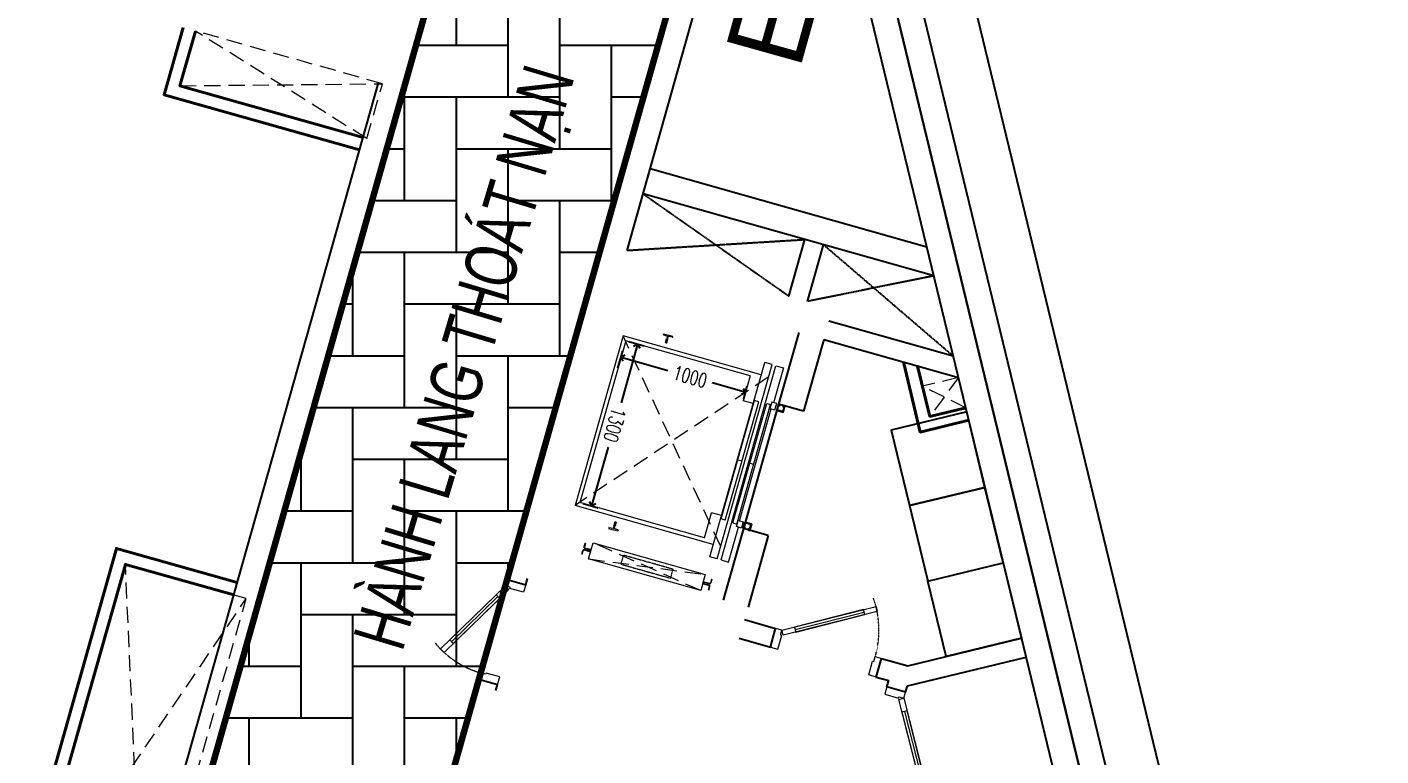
# Model space of a CAD drawing. Header units: millimetres. Extents: x -1307397 to 11565522512, y -626897 to 1138105.
# Drawn here: x 185661 to 196123, y 159247 to 164880 of the extents above; entities that cross this region are included whole.
import ezdxf
from ezdxf.enums import TextEntityAlignment as Align

# ---------------------------------------------------------------- set-up
doc = ezdxf.new("R2010")
doc.units = ezdxf.units.MM
doc.header["$MEASUREMENT"] = 0
for name, pattern in [('HIDDEN', [0.375, 0.25, -0.125]), ('Xref_ST_MBDV Cot vach 30.7.2022$0$HIDDEN', [0.375, 0.25, -0.125]), ('Xref_ST_MBDV Cot vach 30.7.2022$0$ST_MBDV Cot vach 220803$0$HIDDEN', [0.375, 0.25, -0.125]), ('Xref_ST_MBDV Cot vach 30.7.2022$0$ST_MBDV Cot vach 220803$0$PHANTOMX2', [5, 2.5, -0.5, 0.5, -0.5, 0.5, -0.5])]:
    doc.linetypes.add(name, pattern=pattern)
for name, color, linetype in [('220403_HDN_Penthouse Plan$0$A-_FURN----_E-_N', 251, 'Continuous'), ('A-ANNO-ROOM', 50, 'Continuous'), ('A-CORE-OTLN', 160, 'Continuous'), ('ccu12-Thay', 7, 'Continuous'), ('KT-Net manh', 139, 'Continuous'), ('KT-Tuong', 1, 'Continuous'), ('Xref_NT1+NT2_MBDV Cot vach_220729$0$ccu12-Thay', 7, 'Continuous'), ('Xref_NT1+NT2_MBDV Cot vach_220729$0$KT-Text', 7, 'Continuous'), ('Xref_ST_MBDV Cot vach 30.7.2022$0$KT-Khuat', 9, 'Xref_ST_MBDV Cot vach 30.7.2022$0$HIDDEN'), ('Xref_ST_MBDV Cot vach 30.7.2022$0$ST_MBDV Cot vach 220803$0$KT-Net manh', 139, 'Continuous')]:
    doc.layers.add(name, color=color, linetype=linetype)
for name, color, linetype, lineweight in [('CUA', 37, 'Continuous', 13), ('KT-lomo nuoc', 3, 'HIDDEN', 5), ('KT-Net cat', 1, 'Continuous', 40), ('SPE-MEP-HVAC', 140, 'Continuous', 0), ('Xref_ST_MBDV Cot vach 30.7.2022$0$ST_MBDV Cot vach 220803$0$KT-Noi that', 36, 'Continuous', 9)]:
    doc.layers.add(name, color=color, linetype=linetype, lineweight=lineweight)
doc.styles.add('220126_HDN_HBA typical plan$0$211210_HDN_HBA_TYPICAL PLAN CORE OPT 1$0$HBA-Text', font='GOTHIC.TTF')
doc.styles.add('Xref_NT1+NT2_MBDV Cot vach_220729$0$Arial', font='arial.ttf', dxfattribs={"width": 0.7})
doc.styles.add('Xref_ST_MBDV Cot vach 30.7.2022$0$ST_MBDV Cot vach 220803$0$DIM', font='vnsimli.shx', dxfattribs={"width": 0.7})
doc.dimstyles.new('Xref_ST_MBDV Cot vach 30.7.2022$0$ST_MBDV Cot vach 220803$0$CCU 1-100 A1', dxfattribs={"dimscale": 100, "dimtxt": 2.2, "dimasz": 1, "dimexe": 1, "dimexo": 0, "dimgap": 1, "dimtad": 1, "dimdec": 0, "dimdsep": 46, "dimtxsty": 'Xref_ST_MBDV Cot vach 30.7.2022$0$ST_MBDV Cot vach 220803$0$DIM', "dimblk1": 'Xref_ST_MBDV Cot vach 30.7.2022$0$ST_MBDV Cot vach 220803$0$_ARCHTICK', "dimblk2": 'Xref_ST_MBDV Cot vach 30.7.2022$0$ST_MBDV Cot vach 220803$0$_ARCHTICK', "dimsah": 1, "dimcen": 0, "dimdle": 1, "dimclrd": 256, "dimclre": 256, "dimclrt": 31, "dimadec": 0, "dimazin": 0, "dimtfac": 1, "dimtdec": 0, "dimtix": 1, "dimtmove": 2, "dimatfit": 3, "dimldrblk": 'Xref_ST_MBDV Cot vach 30.7.2022$0$ST_MBDV Cot vach 220803$0$_ARCHTICK', "dimfxl": 8, "dimtolj": 1, "dimarcsym": 0})

# ---------------------------------------------------------------- blocks, each defined once
blk = doc.blocks.new('*U128')
blk.add_line((-147, -33), (-623, -308))
for points in [[(-850, 150), (-790, 150), (-790, 40), (-800, 40), (-800, 0), (-850, 0)], [(0, 150), (-60, 150), (-60, 40), (-50, 40), (-50, 0), (0, 0)], [(-50, 0), (-700, -375), (-720, -340), (-70, 35)], [(-137, -50), (-157, -15), (-633, -290), (-613, -325)]]:
    blk.add_lwpolyline(points, close=True)
at = {"linetype": 'HIDDEN'}
blk.add_arc((-50, 0), 750, 180, 215.0495, dxfattribs=at)
blk = doc.blocks.new('*U129')
blk.add_line((-147, 33), (-580, 283))
for points in [[(-50, 0), (-656, 350), (-676, 315), (-70, -35)], [(-137, 50), (-157, 15), (-590, 265), (-570, 300)], [(-800, -150), (-740, -150), (-740, -40), (-750, -40), (-750, 0), (-800, 0)], [(0, -150), (-60, -150), (-60, -40), (-50, -40), (-50, 0), (0, 0)]]:
    blk.add_lwpolyline(points, close=True)
at = {"linetype": 'HIDDEN'}
blk.add_arc((-50, 0), 700, 144.9505, 180, dxfattribs=at)
blk = doc.blocks.new('*U127')
blk.add_line((-147, -33), (-580, -283))
for points in [[(-800, 150), (-740, 150), (-740, 40), (-750, 40), (-750, 0), (-800, 0)], [(0, 150), (-60, 150), (-60, 40), (-50, 40), (-50, 0), (0, 0)], [(-50, 0), (-656, -350), (-676, -315), (-70, 35)], [(-137, -50), (-157, -15), (-590, -265), (-570, -300)]]:
    blk.add_lwpolyline(points, close=True)
at = {"linetype": 'HIDDEN'}
blk.add_arc((-50, 0), 700, 180, 215.0495, dxfattribs=at)
blk = doc.blocks.new('Xref_ST_MBDV Cot vach 30.7.2022$0$ST_MBDV Cot vach 220803$0$_Open90')
at = {"color": 0, "linetype": 'ByBlock', "lineweight": -2}
for p, q in [((0, 0), (-1, 0)), ((-0.5, 0.5), (0, 0)), ((0, 0), (-0.5, -0.5))]:
    blk.add_line(p, q, dxfattribs=at)
blk = doc.blocks.new('*D44')
at = {"layer": 'Defpoints', "color": 5, "transparency": 16777216}
for p, q in [((608, 1180), (507, 1180)), ((557, 1130), (557, 913)), ((557, 230), (557, 557)), ((646, 180), (507, 180))]:
    blk.add_line(p, q, dxfattribs=at)
at = {"layer": 'Defpoints', "color": 0, "transparency": 16777216}
for p in [(557, 1180), (608, 1180, 0), (646, 180, 0)]:
    blk.add_point(p, dxfattribs=at)
at = {"layer": 'Defpoints', "color": 5, "transparency": 16777216, "xscale": 50, "yscale": 50, "zscale": 50}
for p, rotation in [((557, 1180), 90), ((557, 180), 270)]:
    blk.add_blockref('Xref_ST_MBDV Cot vach 30.7.2022$0$ST_MBDV Cot vach 220803$0$_Open90', p, dxfattribs=dict(at, rotation=rotation))
at = {"layer": 'Defpoints', "color": 5, "transparency": 16777216, "insert": (557, 735), "char_height": 110, "attachment_point": 5, "rotation": 90, "style": 'Xref_ST_MBDV Cot vach 30.7.2022$0$ST_MBDV Cot vach 220803$0$DIM'}
blk.add_mtext('\\A1;1000', dxfattribs=at)
blk = doc.blocks.new('Xref_ST_MBDV Cot vach 30.7.2022$0$ST_MBDV Cot vach 220803$0$_ARCHTICK')
at = {"color": 0, "linetype": 'ByBlock', "const_width": 0.15}
blk.add_lwpolyline([(-0.5, -0.5), (0.5, 0.5)], dxfattribs=at)
blk = doc.blocks.new('*D45')
at = {"layer": 'Defpoints', "color": 5, "transparency": 16777216}
for p, q in [((425, 205), (425, 326)), ((1725, 205), (1725, 326)), ((475, 276), (897, 276)), ((1675, 276), (1253, 276))]:
    blk.add_line(p, q, dxfattribs=at)
at = {"layer": 'Defpoints', "color": 0, "transparency": 16777216}
for p in [(1725, 276), (425, 205, 0), (1725, 205, 0)]:
    blk.add_point(p, dxfattribs=at)
at = {"layer": 'Defpoints', "color": 5, "transparency": 16777216, "xscale": 50, "yscale": 50, "zscale": 50, "rotation": 180}
blk.add_blockref('Xref_ST_MBDV Cot vach 30.7.2022$0$ST_MBDV Cot vach 220803$0$_Open90', (425, 276), dxfattribs=at)
at = {"layer": 'Defpoints', "color": 5, "transparency": 16777216, "xscale": 50, "yscale": 50, "zscale": 50}
blk.add_blockref('Xref_ST_MBDV Cot vach 30.7.2022$0$ST_MBDV Cot vach 220803$0$_Open90', (1725, 276), dxfattribs=at)
at = {"layer": 'Defpoints', "color": 5, "transparency": 16777216, "insert": (1075, 276), "char_height": 110, "attachment_point": 5, "style": 'Xref_ST_MBDV Cot vach 30.7.2022$0$ST_MBDV Cot vach 220803$0$DIM'}
blk.add_mtext('\\A1;1300', dxfattribs=at)
blk = doc.blocks.new('*U224')
at = {"layer": 'KT-lomo nuoc', "ltscale": 500}
for p, q in [((-285, 13), (11, 240)), ((-273, 253), (0, 0))]:
    blk.add_line(p, q, dxfattribs=at)
blk.add_lwpolyline([(-285, 13), (-273, 253), (11, 240), (0, 0)], close=True, dxfattribs=at)
blk = doc.blocks.new('CTN TB 33-35')
at = {"layer": 'KT-Net cat', "elevation": 0}
for points in [[(-7722, -8933), (-8096, -9024), (-8227, -8482)], [(-7745, -8836), (-8022, -8903), (-8117, -8514)]]:
    blk.add_lwpolyline(points, dxfattribs=at)
at = {"layer": 'KT-lomo nuoc', "linetype": 'HIDDEN', "xscale": -0.9999999999999997, "rotation": 10.8976534755902}
blk.add_blockref('*U224', (-8022, -8903, 0), dxfattribs=at)
blk = doc.blocks.new('*U268')
at = {"linetype": 'HIDDEN', "ltscale": 500}
for p, q in [((-2281, 2065), (0, 0)), ((-2672, 1177), (391, 888))]:
    blk.add_line(p, q, dxfattribs=at)
blk.add_lwpolyline([(-2672, 1177), (-2281, 2065), (391, 888), (0, 0)], close=True, dxfattribs=at)
blk = doc.blocks.new('*U267')
at = {"linetype": 'HIDDEN', "ltscale": 500}
for p, q in [((202, 1550), (0, 0)), ((-403, 177), (605, 1373))]:
    blk.add_line(p, q, dxfattribs=at)
blk.add_lwpolyline([(-403, 177), (202, 1550), (605, 1373), (0, 0)], close=True, dxfattribs=at)
blk = doc.blocks.new('A$C99b0a125')
at = {"layer": 'KT-Net cat', "elevation": 0}
for points in [[(6384, 65508), (6237, 64988), (7748, 64561)], [(6480, 65480), (6360, 65057), (7775, 64657)], [(6803, 61217), (5869, 61481), (5021, 58478), (5954, 58214)], [(6775, 61121), (5938, 61357), (5144, 58547), (5981, 58311)]]:
    blk.add_lwpolyline(points, dxfattribs=at)
at = {"layer": 'SPE-MEP-HVAC', "linetype": 'HIDDEN', "ltscale": 1000, "xscale": -1, "rotation": 230.4488267378189}
for name, p in [('*U267', (6480, 65480)), ('*U268', (5938, 61357))]:
    blk.add_blockref(name, p, dxfattribs=at)
blk = doc.blocks.new('Xref_ST_MBDV Cot vach 30.7.2022$0$ST_MBDV Cot vach 220803$0$THANG MAY RAC 500KG')
at = {"layer": 'Xref_ST_MBDV Cot vach 30.7.2022$0$ST_MBDV Cot vach 220803$0$KT-Net manh'}
blk.add_line((575, 1450), (1575, 1450), dxfattribs=at)
at = {"layer": 'Xref_ST_MBDV Cot vach 30.7.2022$0$ST_MBDV Cot vach 220803$0$KT-Net manh', "linetype": 'Continuous', "ltscale": 2}
blk.add_line((575, 1450), (1575, 1450), dxfattribs=at)
at = {"layer": 'Xref_ST_MBDV Cot vach 30.7.2022$0$ST_MBDV Cot vach 220803$0$KT-Net manh', "ltscale": 2}
for points in [[(575, 1460), (575, 1450), (625, 1450), (625, 1500), (575, 1500), (575, 1490), (585, 1490), (585, 1491.6), (576.6, 1491.6), (576.6, 1498.4), (623.4, 1498.4), (623.4, 1451.6), (576.6, 1451.6), (576.6, 1458.4), (585, 1458.4), (585, 1460)], [(1575, 1460), (1575, 1450), (1525, 1450), (1525, 1500), (1575, 1500), (1575, 1490), (1565, 1490), (1565, 1491.6), (1573.4, 1491.6), (1573.4, 1498.4), (1526.6, 1498.4), (1526.6, 1451.6), (1573.4, 1451.6), (1573.4, 1458.4), (1565, 1458.4), (1565, 1460)]]:
    blk.add_lwpolyline(points, close=True, dxfattribs=at)
at = {"layer": 'Xref_ST_MBDV Cot vach 30.7.2022$0$ST_MBDV Cot vach 220803$0$KT-Noi that', "linetype": 'Continuous', "ltscale": 2}
for p, q in [((295, 1410, 0), (575, 1410, 0)), ((295, 1350, 0), (295, 1410, 0)), ((1555, 1391.3, 0), (595, 1391.3, 0)), ((595, 1361, 0), (595, 1391.3, 0)), ((1555, 1361, 0), (595, 1361, 0)), ((1525, 1405, 0), (625, 1405, 0)), ((1075, 1361, 0), (1075, 1391.3, 0)), ((1555, 1361, 0), (1555, 1391.3, 0)), ((1855, 1410, 0), (1575, 1410, 0)), ((1855, 1350, 0), (1855, 1410, 0)), ((1855, 1350, 0), (295, 1350, 0)), ((1855, 1320, 0), (295, 1320, 0)), ((295, 1320, 0), (295, 1260, 0)), ((1855, 1260, 0), (295, 1260, 0)), ((394, 1260, 0), (394, 150, 0)), ((1550, 1298, 0), (600, 1298, 0)), ((600, 1298, 0), (600, 1264, 0)), ((1550, 1264, 0), (600, 1264, 0)), ((625, 1260, 0), (625, 1180, 0)), ((1075, 1264, 0), (1075, 1298, 0)), ((1525, 1260, 0), (1525, 1180, 0)), ((1550, 1298, 0), (1550, 1264, 0)), ((1756, 1260, 0), (1756, 150, 0)), ((1855, 1320, 0), (1855, 1260, 0)), ((425, 1180, 0), (425, 180, 0)), ((425, 1180, 0), (625, 1180, 0)), ((1725, 1180, 0), (1525, 1180, 0)), ((1725, 1180, 0), (1725, 180, 0)), ((394, 150, 0), (1756, 150, 0)), ((425, 180, 0), (1725, 180, 0))]:
    blk.add_line(p, q, dxfattribs=at)
at = {"layer": 'Xref_ST_MBDV Cot vach 30.7.2022$0$ST_MBDV Cot vach 220803$0$KT-Noi that', "linetype": 'Xref_ST_MBDV Cot vach 30.7.2022$0$ST_MBDV Cot vach 220803$0$HIDDEN', "ltscale": 500}
for p, q in [((394, 1320, 0), (1756, 150, 0)), ((1756, 1320, 0), (394, 150, 0)), ((2126.2, 363.2), (1996.2, 1263.2)), ((2126.2, 1263.2), (1996.2, 363.2))]:
    blk.add_line(p, q, dxfattribs=at)
at = {"layer": 'Xref_ST_MBDV Cot vach 30.7.2022$0$ST_MBDV Cot vach 220803$0$KT-Noi that', "linetype": 'Continuous'}
for p, q in [((2017.7, 1323.2), (2046.8, 1323.2)), ((2017.7, 1320), (2046.8, 1320)), ((2053, 1269.4), (2053, 1313.8)), ((2056.2, 1269.4), (2056.2, 1313.8)), ((2063.2, 1266.4), (2059.2, 1266.4)), ((2063.2, 1263.2), (2059.2, 1263.2)), ((2066.2, 1269.4), (2066.2, 1313.8)), ((2069.4, 1269.4), (2069.4, 1313.8)), ((2104.7, 1323.2), (2075.6, 1323.2)), ((2104.7, 1320), (2075.6, 1320)), ((298, 522.5, 0), (293, 522.5, 0)), ((293, 522.5, 0), (293, 485, 0)), ((293, 447.5, 0), (293, 485, 0)), ((298, 447.5, 0), (293, 447.5, 0)), ((301, 519.5, 0), (304.1, 490.1, 0)), ((301, 450.5, 0), (304.1, 479.9, 0)), ((320.9, 487.1, 0), (307.1, 487.1, 0)), ((320.9, 482.9, 0), (307.1, 482.9, 0)), ((354, 490, 0), (325, 490, 0)), ((354, 480, 0), (325, 480, 0)), ((355, 489, 0), (355, 485, 0)), ((355, 481, 0), (355, 485, 0)), ((1795, 489, 0), (1795, 485, 0)), ((1795, 481, 0), (1795, 485, 0)), ((1796, 490, 0), (1825, 490, 0)), ((1796, 480, 0), (1825, 480, 0)), ((1829.1, 487.1, 0), (1842.9, 487.1, 0)), ((1829.1, 482.9, 0), (1842.9, 482.9, 0)), ((1849, 519.5, 0), (1845.9, 490.1, 0)), ((1849, 450.5, 0), (1845.9, 479.9, 0)), ((1852, 522.5, 0), (1857, 522.5, 0)), ((1852, 447.5, 0), (1857, 447.5, 0)), ((1857, 522.5, 0), (1857, 485, 0)), ((1857, 447.5, 0), (1857, 485, 0)), ((2053, 357), (2053, 312.6)), ((2056.2, 357), (2056.2, 312.6)), ((2063.2, 363.2), (2059.2, 363.2)), ((2063.2, 360), (2059.2, 360)), ((2066.2, 357), (2066.2, 312.6)), ((2069.4, 357), (2069.4, 312.6)), ((2017.7, 306.4), (2046.8, 306.4)), ((2017.7, 306.4), (2017.7, 303.2)), ((2017.7, 303.2), (2046.8, 303.2)), ((2104.7, 306.4), (2075.6, 306.4)), ((2104.7, 303.2), (2075.6, 303.2)), ((2104.7, 306.4), (2104.7, 303.2))]:
    blk.add_line(p, q, dxfattribs=at)
at = {"layer": 'Xref_ST_MBDV Cot vach 30.7.2022$0$ST_MBDV Cot vach 220803$0$KT-Noi that', "linetype": 'Continuous', "ltscale": 2, "elevation": 0}
for points in [[(575, 1435), (575, 1395), (625, 1395), (625, 1435)], [(1575, 1435), (1575, 1395), (1525, 1395), (1525, 1435)]]:
    blk.add_lwpolyline(points, close=True, dxfattribs=at)
at = {"layer": 'Xref_ST_MBDV Cot vach 30.7.2022$0$ST_MBDV Cot vach 220803$0$KT-Noi that', "linetype": 'Continuous', "ltscale": 2}
blk.add_lwpolyline([(2126.2, 363.2), (1996.2, 363.2), (1996.2, 1263.2), (2126.2, 1263.2)], close=True, dxfattribs=at)
at = {"layer": 'Xref_ST_MBDV Cot vach 30.7.2022$0$ST_MBDV Cot vach 220803$0$KT-Noi that', "linetype": 'Xref_ST_MBDV Cot vach 30.7.2022$0$ST_MBDV Cot vach 220803$0$PHANTOMX2'}
blk.add_lwpolyline([(2097.2, 613.2), (2097.2, 1013.2), (2025.2, 1013.2), (2025.2, 613.2)], close=True, dxfattribs=at)
at = {"layer": 'Xref_ST_MBDV Cot vach 30.7.2022$0$ST_MBDV Cot vach 220803$0$KT-Noi that', "linetype": 'Continuous'}
for centre, radius, start, end in [((2046.8, 1313.8), 9.4, 0, 90), ((2046.8, 1313.8), 6.2, 0, 90), ((2059.2, 1269.4), 6.2, 180, 270), ((2059.2, 1269.4), 3, 180, 270), ((2063.2, 1269.4), 6.2, 270, 0), ((2063.2, 1269.4), 3, 270, 0), ((2075.6, 1313.8), 9.4, 90, 180), ((2075.6, 1313.8), 6.2, 90, 180), ((298, 519.5, 0), 3, 0, 90), ((298, 450.5, 0), 3, 270, 0), ((307.1, 490.1, 0), 3, 180, 270), ((307.1, 479.9, 0), 3, 90, 180), ((320.3, 492.3, 0), 5.25, 276.68272, 334.33028), ((320.3, 477.7, 0), 5.25, 25.66972, 83.31728), ((354, 489, 0), 1, 0, 90), ((354, 481, 0), 1, 270, 0), ((1796, 489, 0), 1, 90, 180), ((1796, 481, 0), 1, 180, 270), ((1829.7, 492.3, 0), 5.25, 205.66972, 263.31728), ((1829.7, 477.7, 0), 5.25, 96.68272, 154.33028), ((1842.9, 490.1, 0), 3, 270, 0), ((1842.9, 479.9, 0), 3, 0, 90), ((1852, 519.5, 0), 3, 90, 180), ((1852, 450.5, 0), 3, 180, 270), ((2059.2, 357), 6.2, 90, 180), ((2059.2, 357), 3, 90, 180), ((2063.2, 357), 6.2, 0, 90), ((2063.2, 357), 3, 0, 90), ((2046.8, 312.6), 9.4, 270, 0), ((2046.8, 312.6), 6.2, 270, 0), ((2075.6, 312.6), 9.4, 180, 270), ((2075.6, 312.6), 6.2, 180, 270)]:
    blk.add_arc(centre, radius, start, end, dxfattribs=at)
at = {"layer": 'Defpoints', "color": 5}
for base, p1, p2, angle, picture, middle in [((556.9, 1180), (645.5, 180, 0), (608.5, 1180, 0), 90, '*D44', (556.9, 735)), ((1725, 275.7), (425, 204.6, 0), (1725, 204.6, 0), 180, '*D45', (1075, 275.7))]:
    dim = blk.add_linear_dim(base=base, p1=p1, p2=p2, angle=angle, dimstyle='Xref_ST_MBDV Cot vach 30.7.2022$0$ST_MBDV Cot vach 220803$0$CCU 1-100 A1', override={"dimscale": 50, "dimblk1": 'Xref_ST_MBDV Cot vach 30.7.2022$0$ST_MBDV Cot vach 220803$0$_Open90', "dimblk2": 'Xref_ST_MBDV Cot vach 30.7.2022$0$ST_MBDV Cot vach 220803$0$_Open90', "dimclrd": 5, "dimclre": 5, "dimclrt": 5, "dimlwd": 65535, "dimlwe": 65535}, dxfattribs=at)
    dim.commit()
    dim.dimension.update_dxf_attribs({"geometry": picture, "text_midpoint": middle, "dimtype": 128})
blk = doc.blocks.new('A$C300D0CFC')
at = {"layer": '220403_HDN_Penthouse Plan$0$A-_FURN----_E-_N', "extrusion": (-1.55201e-05, -8.32839e-06, 1), "elevation": 0.2}
for points in [[(-1712.5, -23825.1), (-1129.3, -23683.9), (-1270.5, -23100.7), (-1853.7, -23241.9)], [(-1571.3, -24408.2), (-988.1, -24267), (-1129.3, -23683.9), (-1712.5, -23825.1)], [(-846.9, -24850.1), (-1430.1, -24991.4), (-1571.3, -24408.2), (-988.1, -24267)]]:
    blk.add_lwpolyline(points, close=True, dxfattribs=at)
at = {"layer": 'A-CORE-OTLN'}
for p, q in [((-2533.7, -17034.3, 0), (737.8, -30544.7, 0)), ((-2646.3, -17419.3, 0), (339.9, -29751.4, 0))]:
    blk.add_line(p, q, dxfattribs=at)
at = {"layer": 'KT-Tuong'}
for p, q in [((-4114.8, -21894), (-3386.5, -19316.6)), ((-3895.2, -21852.1), (-3194.1, -19371)), ((-1579.1, -21826.4, 0), (-3717.1, -21222.3, 0)), ((-1525.1, -22049.5, 0), (-3771.5, -21414.8, 0)), ((-2644.2, -22205.6), (-2520.6, -21768.2)), ((-2499.8, -22246.4), (-2376.2, -21809)), ((-2567.8, -22487, 0), (-2724.2, -23040.3, 0)), ((-2334.5, -22397), (-1375.3, -22668.1, 0)), ((-2375.3, -22541.4, 0), (-2531.7, -23094.7, 0)), ((-2375.3, -22541.4), (-1334.8, -22835.4, 0)), ((-2531.7, -23094.7, 0), (-2724.2, -23040.3, 0)), ((-2996.1, -24002.6, 0), (-3152.4, -24556, 0)), ((-2803.6, -24057, 0), (-2996.1, -24002.6, 0)), ((-2803.6, -24057, 0), (-2960, -24610.4, 0)), ((-4821.8, -24396), (-4808.2, -24347.9)), ((-4821.8, -24396), (-4677.5, -24436.8)), ((-4677.5, -24436.8), (-4663.9, -24388.7)), ((-2987.2, -24706.6), (-2746.6, -24774.6)), ((-2787.4, -24918.9), (-2746.6, -24774.6)), ((-3027.9, -24850.9), (-2787.4, -24918.9)), ((-1725.9, -25063), (-846.9, -24850.1)), ((-1728.8, -25218), (-811.6, -24995.9)), ((-1969.4, -25150.1), (-1928.6, -25005.7)), ((-1928.6, -25005.7), (-1725.9, -25063)), ((-5053, -25214), (-5039.4, -25165.8)), ((-5039.4, -25165.8), (-4895, -25206.6)), ((-4908.6, -25254.8), (-4895, -25206.6)), ((-1969.4, -25150.1), (-1873.2, -25177.2)), ((-1886.8, -25225.4), (-1873.2, -25177.2)), ((-1742.4, -25266.1), (-1886.8, -25225.4)), ((-1742.4, -25266.1), (-1728.8, -25218))]:
    blk.add_line(p, q, dxfattribs=at)
at = {"layer": 'Xref_ST_MBDV Cot vach 30.7.2022$0$KT-Khuat', "linetype": 'Xref_ST_MBDV Cot vach 30.7.2022$0$HIDDEN', "ltscale": 5}
for p, q in [((-3771.5, -21414.8, 0), (-2644.2, -22205.6)), ((-3895.2, -21852.1, 0), (-2520.6, -21768.2)), ((-2376.2, -21809), (-1375.3, -22668.1, 0)), ((-1525.1, -22049.5, 0), (-2499.8, -22246.4))]:
    blk.add_line(p, q, dxfattribs=at)
at = {"layer": 'CUA', "extrusion": (-5.16527e-05, 1.45956e-05, 1)}
for name, p, rotation in [('*U129', (-4821.8, -24396, -0.1), 74.2212204308315), ('*U127', (-1742.4, -25266.1, -0.3), 74.22122043083151)]:
    blk.add_blockref(name, p, dxfattribs=dict(at, rotation=rotation))
at = {"layer": 'CUA', "extrusion": (-1.45956e-05, -5.16527e-05, 1), "rotation": 164.2212203876361}
blk.add_blockref('*U128', (-2746.6, -24774.6, 1.3), dxfattribs=at)
at = {"layer": 'Xref_ST_MBDV Cot vach 30.7.2022$0$ST_MBDV Cot vach 220803$0$KT-Noi that', "extrusion": (3.46031e-09, -9.66529e-09, 1), "rotation": 254.221310481369}
blk.add_blockref('Xref_ST_MBDV Cot vach 30.7.2022$0$ST_MBDV Cot vach 220803$0$THANG MAY RAC 500KG', (-3963.2, -22092.7, 0), dxfattribs=at)
at = {"layer": 'A-ANNO-ROOM', "extrusion": (1.04121e-06, -2.94176e-07, 1), "insert": (-2936.4, -19572.2, 0), "char_height": 600, "attachment_point": 2, "text_direction": (0.26887, 0.963176, 0), "style": '220126_HDN_HBA typical plan$0$211210_HDN_HBA_TYPICAL PLAN CORE OPT 1$0$HBA-Text'}
blk.add_mtext_dynamic_manual_height_columns('{\\C2;ELV}', width=2474.583, gutter_width=6.25, heights=[0], dxfattribs=at)

msp = doc.modelspace()

# ---------------------------------------------------------------- hatches: boundary and pattern name
at = {"layer": 'KT-Net manh'}
h = msp.add_hatch(dxfattribs=at)
h.set_pattern_fill('AR-PARQ1', color=256, scale=100)
h.set_pattern_definition([(90, (222978, 18737), (-1200, 1200), [1200, -1200]), (90, (223178, 18737), (-1200, 1200), [1200, -1200]), (90, (223378, 18737), (-1200, 1200), [1200, -1200]), (90, (223578, 18737), (-1200, 1200), [1200, -1200]), (90, (223778, 18737), (-1200, 1200), [1200, -1200]), (90, (223978, 18737), (-1200, 1200), [1200, -1200]), (90, (224178, 18737), (-1200, 1200), [1200, -1200]), (0, (222978, 19937), (1200, -1200), [1200, -1200]), (0, (222978, 20137), (1200, -1200), [1200, -1200]), (0, (222978, 20337), (1200, -1200), [1200, -1200]), (0, (222978, 20537), (1200, -1200), [1200, -1200]), (0, (222978, 20737), (1200, -1200), [1200, -1200]), (0, (222978, 20937), (1200, -1200), [1200, -1200]), (0, (222978, 21137), (1200, -1200), [1200, -1200])])
edge = h.paths.add_edge_path()
edge.add_line((191573.2, 168424.2), (184648.7, 170378.2))
edge.add_line((184648.7, 170378.2), (181355.5, 158723.9))
edge.add_line((181355.5, 158723.9), (180757, 156605.9))
edge.add_line((180757, 156605.9), (177864.8, 146370.8))
edge.add_line((177864.8, 146370.8), (177864.8, 146370.8))
edge.add_line((177864.8, 146370.8), (171982.3, 125552.7))
edge.add_line((171982.3, 125552.7), (175494.7, 124560.2))
edge.add_line((175494.7, 124560.2), (175168.4, 123405.4))
edge.add_line((175168.4, 123405.4), (166557.5, 125838.6))
edge.add_line((166557.5, 125838.6), (167080.2, 127688.4))
edge.add_line((167080.2, 127688.4), (166858.9, 128305.5))
edge.add_line((166858.9, 128305.5), (172092.6, 146973))
edge.add_line((172092.6, 146973), (172107, 146969))
edge.add_line((172107, 146969), (180119.4, 175284.7))
edge.add_line((180119.4, 175284.7), (180094.6, 175291.6))
edge.add_line((180094.6, 175291.6), (180169.5, 175480.5))
edge.add_arc((185288.3, 172961.4), 5705.1, 23.03514, 153.79635, ccw=False)
edge.add_line((190538.5, 175193.8), (191909.3, 169585.5))
edge.add_line((191909.3, 169585.5), (192235.9, 168236.9))
edge.add_line((192235.9, 168236.9), (191573.2, 168424.2))
h.paths.add_polyline_path([(179453.8, 167439.4), (182340, 166623.7), (182217.6, 166190.8), (179331.4, 167006.4)], flags=16)
h.paths.add_polyline_path([(176299.5, 156276.5), (179185.7, 155460.8), (179063.3, 155027.9), (176177.1, 155843.5)], flags=16)
h.paths.add_polyline_path([(173933.7, 147904.3), (176819.9, 147088.7), (176697.6, 146655.7), (173811.4, 147471.3)], flags=16)
h.paths.add_polyline_path([(171568, 139532.2), (174454.2, 138716.5), (174331.9, 138283.6), (171445.6, 139099.1)], flags=16)
h.paths.add_polyline_path([(169202.2, 131160), (172088.5, 130344.3), (171966.1, 129911.4), (169079.9, 130726.9)], flags=16)
at = {"layer": 'KT-Net manh', "transparency": 33554618}
h = msp.add_hatch(dxfattribs=at)
h.set_pattern_fill('AR-HBONE', color=256, scale=100, angle=45)
h.set_pattern_definition([(90, (222978, 18737), (-400, 400), [1200, -400]), (180, (222978, 19137), (-400, 400), [1200, -400])])
h.paths.add_polyline_path([(189834.1, 168870.7), (191562.7, 168368.3), (187671.1, 154595.7), (185938.7, 155085.2)])

# ---------------------------------------------------------------- linework, layer by layer
at = {"layer": 'KT-Net manh', "color": 2, "linetype": 'HIDDEN', "ltscale": 10, "const_width": 50}
msp.add_lwpolyline([(189834.1, 168870.7), (191562.7, 168368.3), (187671.1, 154595.7), (185938.7, 155085.2)], close=True, dxfattribs=at)
at = {"layer": 'KT-Tuong'}
for p, q in [((185938.7, 155085.2), (189834.1, 168870.7)), ((185691.9, 154947.1), (188377.2, 164450.3))]:
    msp.add_line(p, q, dxfattribs=at)
at = {"layer": 'Xref_NT1+NT2_MBDV Cot vach_220729$0$ccu12-Thay'}
for p, q in [((196122.9, 152085.3), (190634.8, 174750, 0)), ((195717.5, 152060), (190250.1, 174639, 0))]:
    msp.add_line(p, q, dxfattribs=at)
at = {"layer": 'Xref_NT1+NT2_MBDV Cot vach_220729$0$ccu12-Thay', "elevation": 0}
msp.add_lwpolyline([(181963.2, 104608.8), (195030.7, 150853.7, 0.0246876), (195322.8, 152130.1, 0.0868938), (195324.5, 152857), (194834.2, 154858), (190116.1, 174342.6, 0.771545), (181450.8, 174506.6), (167616.5, 125555)], format="xyb", dxfattribs=at)

# ---------------------------------------------------------------- block references
msp.add_blockref('CTN TB 33-35', (200659.5, 170773.7))
at = {"layer": 'ccu12-Thay'}
msp.add_blockref('A$C99b0a125', (180482.8, 99369.6), dxfattribs=at)
at = {"layer": 'KT-Net manh'}
msp.add_blockref('A$C300D0CFC', (194192.3, 185006.5), dxfattribs=at)

# ---------------------------------------------------------------- texts
at = {"layer": 'Xref_NT1+NT2_MBDV Cot vach_220729$0$KT-Text', "extrusion": (-1.84946e-07, -1.25405e-07, 1), "style": 'Xref_NT1+NT2_MBDV Cot vach_220729$0$Arial', "oblique": 360, "width": 0.7}
msp.add_text('HÀNH LANG THOÁT NẠN', height=400, rotation=73.31629, dxfattribs=at).set_placement((189227.4, 162271.1, -0.1), align=Align.CENTER)

doc.saveas('drawing.dxf')
